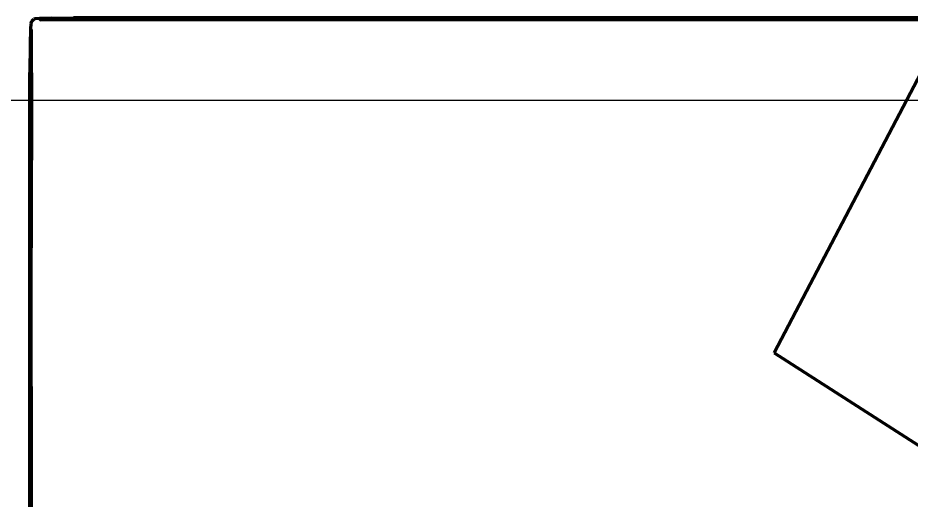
# Model space of a CAD drawing. Header units: millimetres. Extents: x 4307 to 31003, y 2809 to 20009.
# Drawn here: x 12633.8 to 12985.9, y 13562.4 to 13752.7 of the extents above; entities that cross this region are included whole.
import ezdxf

# ---------------------------------------------------------------- set-up
doc = ezdxf.new("R2010")
doc.units = ezdxf.units.MM
doc.layers.add('ProfileEdges', color=7, linetype='Continuous')

msp = doc.modelspace()

# ---------------------------------------------------------------- linework, layer by layer
msp.add_lwpolyline([(10872.86, 13720.27), (13396.13, 13720.27), (13396.13, 12475.61), (10872.86, 12475.61)], close=True)
at = {"layer": 'ProfileEdges', "lineweight": 211}
for p, q in [((12669.97, 13752.69), (12655.7, 13752.65)), ((13155.15, 13752.69), (12669.97, 13752.69)), ((12638.85, 13750.44), (12638.69, 13748.19)), ((12639.02, 13750.88), (12638.85, 13750.44)), ((12639.19, 13751.3), (12639.02, 13750.88)), ((12639.76, 13751.93), (12639.19, 13751.3)), ((12639.76, 13751.93), (12640.13, 13752.15)), ((12640.53, 13752.33), (12640.13, 13752.15)), ((12642.34, 13752.48), (12640.53, 13752.33)), ((12646.94, 13752.59), (12642.34, 13752.48)), ((12647.04, 13752.12), (12642.47, 13752.04)), ((12642.47, 13752.04), (12642.51, 13751.9)), ((12642.51, 13751.9), (12647.07, 13751.98)), ((12646.94, 13752.59), (12655.7, 13752.65)), ((12655.76, 13752.18), (12647.04, 13752.12)), ((12647.07, 13751.98), (12655.78, 13752.04)), ((12670.02, 13752.22), (12655.76, 13752.18)), ((12655.78, 13752.04), (12670.04, 13752.07)), ((12688.42, 13752.36), (12670.02, 13752.22)), ((12670.02, 13752.22), (12709.6, 13752.24)), ((12688.44, 13752.09), (12670.02, 13752.22)), ((12670.04, 13752.07), (12688.44, 13752.09)), ((12688.42, 13752.36), (12688.41, 13752.47)), ((13136.71, 13752.47), (12688.41, 13752.47)), ((12709.6, 13752.24), (12688.42, 13752.36)), ((12688.44, 13752.09), (13136.68, 13752.09)), ((12638.69, 13748.19), (12638.6, 13742.34)), ((12639.01, 13742.24), (12639.09, 13748.05)), ((12639.1, 13742.22), (12639.09, 13748.05)), ((12638.6, 13742.34), (12638.54, 13731.14)), ((12639.01, 13742.24), (12638.96, 13731.06)), ((12639.1, 13742.22), (12639.01, 13742.24)), ((12639.14, 13742.2), (12639.1, 13742.22)), ((12639.1, 13732.89), (12639.1, 13742.22)), ((12639.1, 13732.89), (12639.14, 13742.2)), ((12639.09, 13731.04), (12639.1, 13732.89)), ((12638.5, 13712.81), (12638.54, 13731.14)), ((12638.96, 13731.06), (12638.93, 13712.76)), ((12639.09, 13731.04), (12639.04, 13662.02)), ((12931.87, 13620.57), (12989.86, 13731.17)), ((12638.5, 13439.14), (12638.5, 13712.81)), ((12638.8, 13689.16), (12638.93, 13712.76)), ((12638.93, 13439.2), (12638.93, 13712.76)), ((12638.7, 13689.17), (12638.63, 13689.16)), ((12638.63, 13689.16), (12638.7, 13518.93)), ((12638.7, 13689.17), (12638.8, 13689.16)), ((12638.7, 13689.17), (12638.7, 13518.93)), ((12639.17, 13546.43), (12639.04, 13662.02)), ((12639.06, 13439.22), (12639.04, 13662.02)), ((12931.87, 13620.57), (12997.27, 13578.61))]:
    msp.add_line(p, q, dxfattribs=at)

doc.saveas('drawing.dxf')
